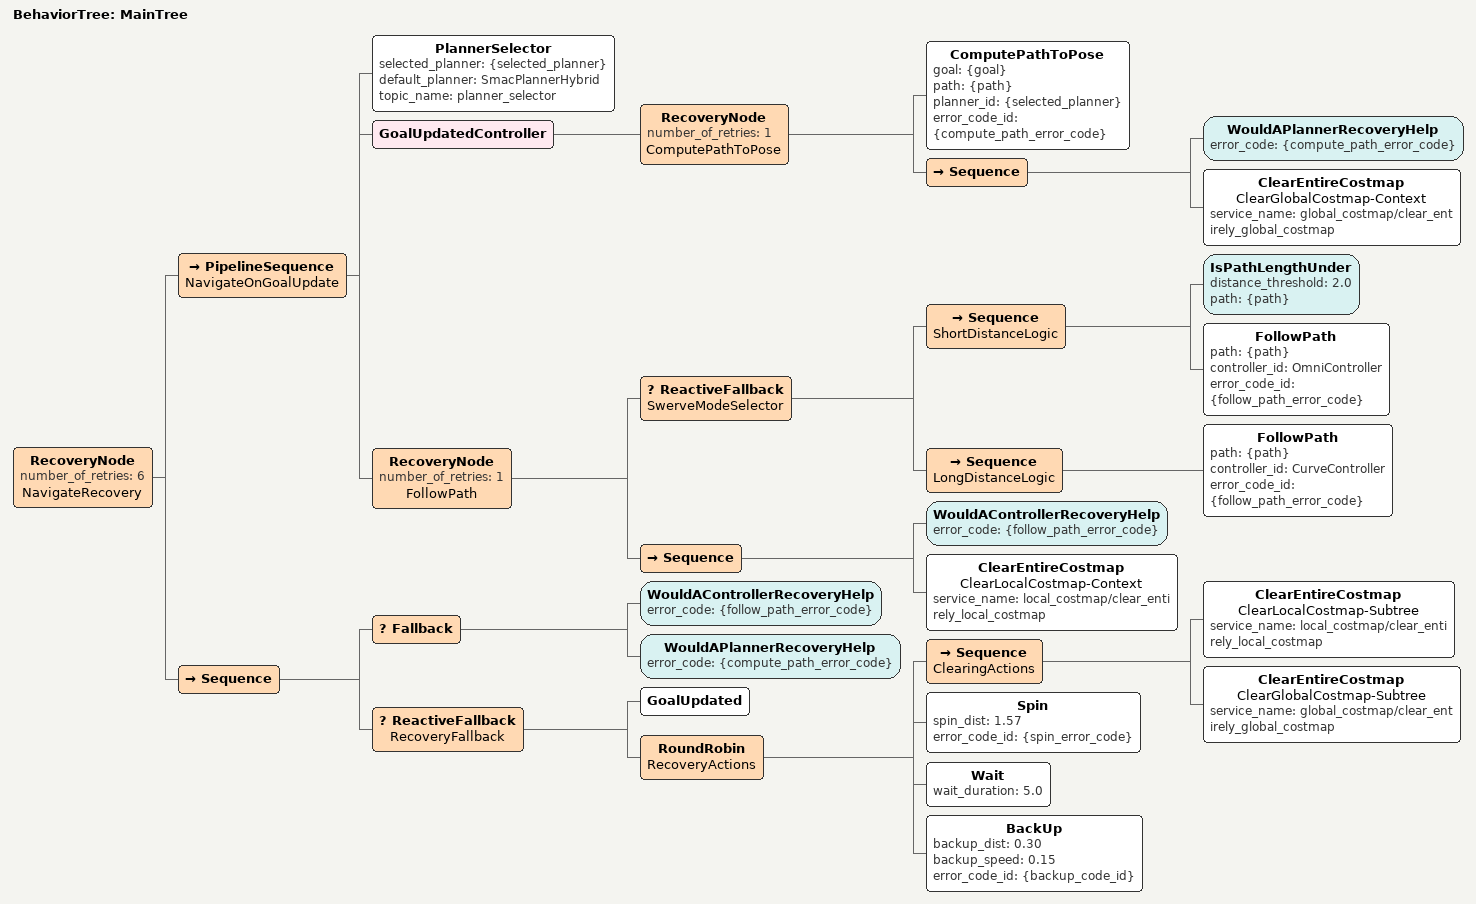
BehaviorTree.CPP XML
<root BTCPP_format="4" main_tree_to_execute="MainTree">
  <BehaviorTree ID="MainTree">
    <RecoveryNode number_of_retries="6" name="NavigateRecovery">
      <!-- Replan only when the goal is updated -->
      <PipelineSequence name="NavigateOnGoalUpdate">
        <PlannerSelector selected_planner="{selected_planner}" default_planner="SmacPlannerHybrid" topic_name="planner_selector"/>

        <GoalUpdatedController>
          <RecoveryNode number_of_retries="1" name="ComputePathToPose">
            <ComputePathToPose goal="{goal}" path="{path}" planner_id="{selected_planner}" error_code_id="{compute_path_error_code}"/>
            <Sequence>
              <WouldAPlannerRecoveryHelp error_code="{compute_path_error_code}"/>
              <ClearEntireCostmap name="ClearGlobalCostmap-Context" service_name="global_costmap/clear_entirely_global_costmap"/>
            </Sequence>
          </RecoveryNode>
        </GoalUpdatedController>

        <RecoveryNode number_of_retries="1" name="FollowPath">
          <ReactiveFallback name="SwerveModeSelector">
            <Sequence name="ShortDistanceLogic">
              <IsPathLengthUnder distance_threshold="2.0" path="{path}"/>
              <FollowPath path="{path}" controller_id="OmniController" error_code_id="{follow_path_error_code}"/>
            </Sequence>

            <Sequence name="LongDistanceLogic">
              <FollowPath path="{path}" controller_id="CurveController" error_code_id="{follow_path_error_code}"/>
            </Sequence>
          </ReactiveFallback>

          <Sequence>
            <WouldAControllerRecoveryHelp error_code="{follow_path_error_code}"/>
            <ClearEntireCostmap name="ClearLocalCostmap-Context"
                                service_name="local_costmap/clear_entirely_local_costmap"/>
          </Sequence>
        </RecoveryNode>

      </PipelineSequence>

      <Sequence>
        <Fallback>
          <WouldAControllerRecoveryHelp error_code="{follow_path_error_code}"/>
          <WouldAPlannerRecoveryHelp error_code="{compute_path_error_code}"/>
        </Fallback>
        <ReactiveFallback name="RecoveryFallback">
          <GoalUpdated/>
          <RoundRobin name="RecoveryActions">
            <Sequence name="ClearingActions">
              <ClearEntireCostmap name="ClearLocalCostmap-Subtree" service_name="local_costmap/clear_entirely_local_costmap"/>
              <ClearEntireCostmap name="ClearGlobalCostmap-Subtree" service_name="global_costmap/clear_entirely_global_costmap"/>
            </Sequence>
            <Spin spin_dist="1.57" error_code_id="{spin_error_code}"/>
            <Wait wait_duration="5.0"/>
            <BackUp backup_dist="0.30" backup_speed="0.15" error_code_id="{backup_code_id}"/>
          </RoundRobin>
        </ReactiveFallback>
      </Sequence>

    </RecoveryNode>
  </BehaviorTree>
</root>
